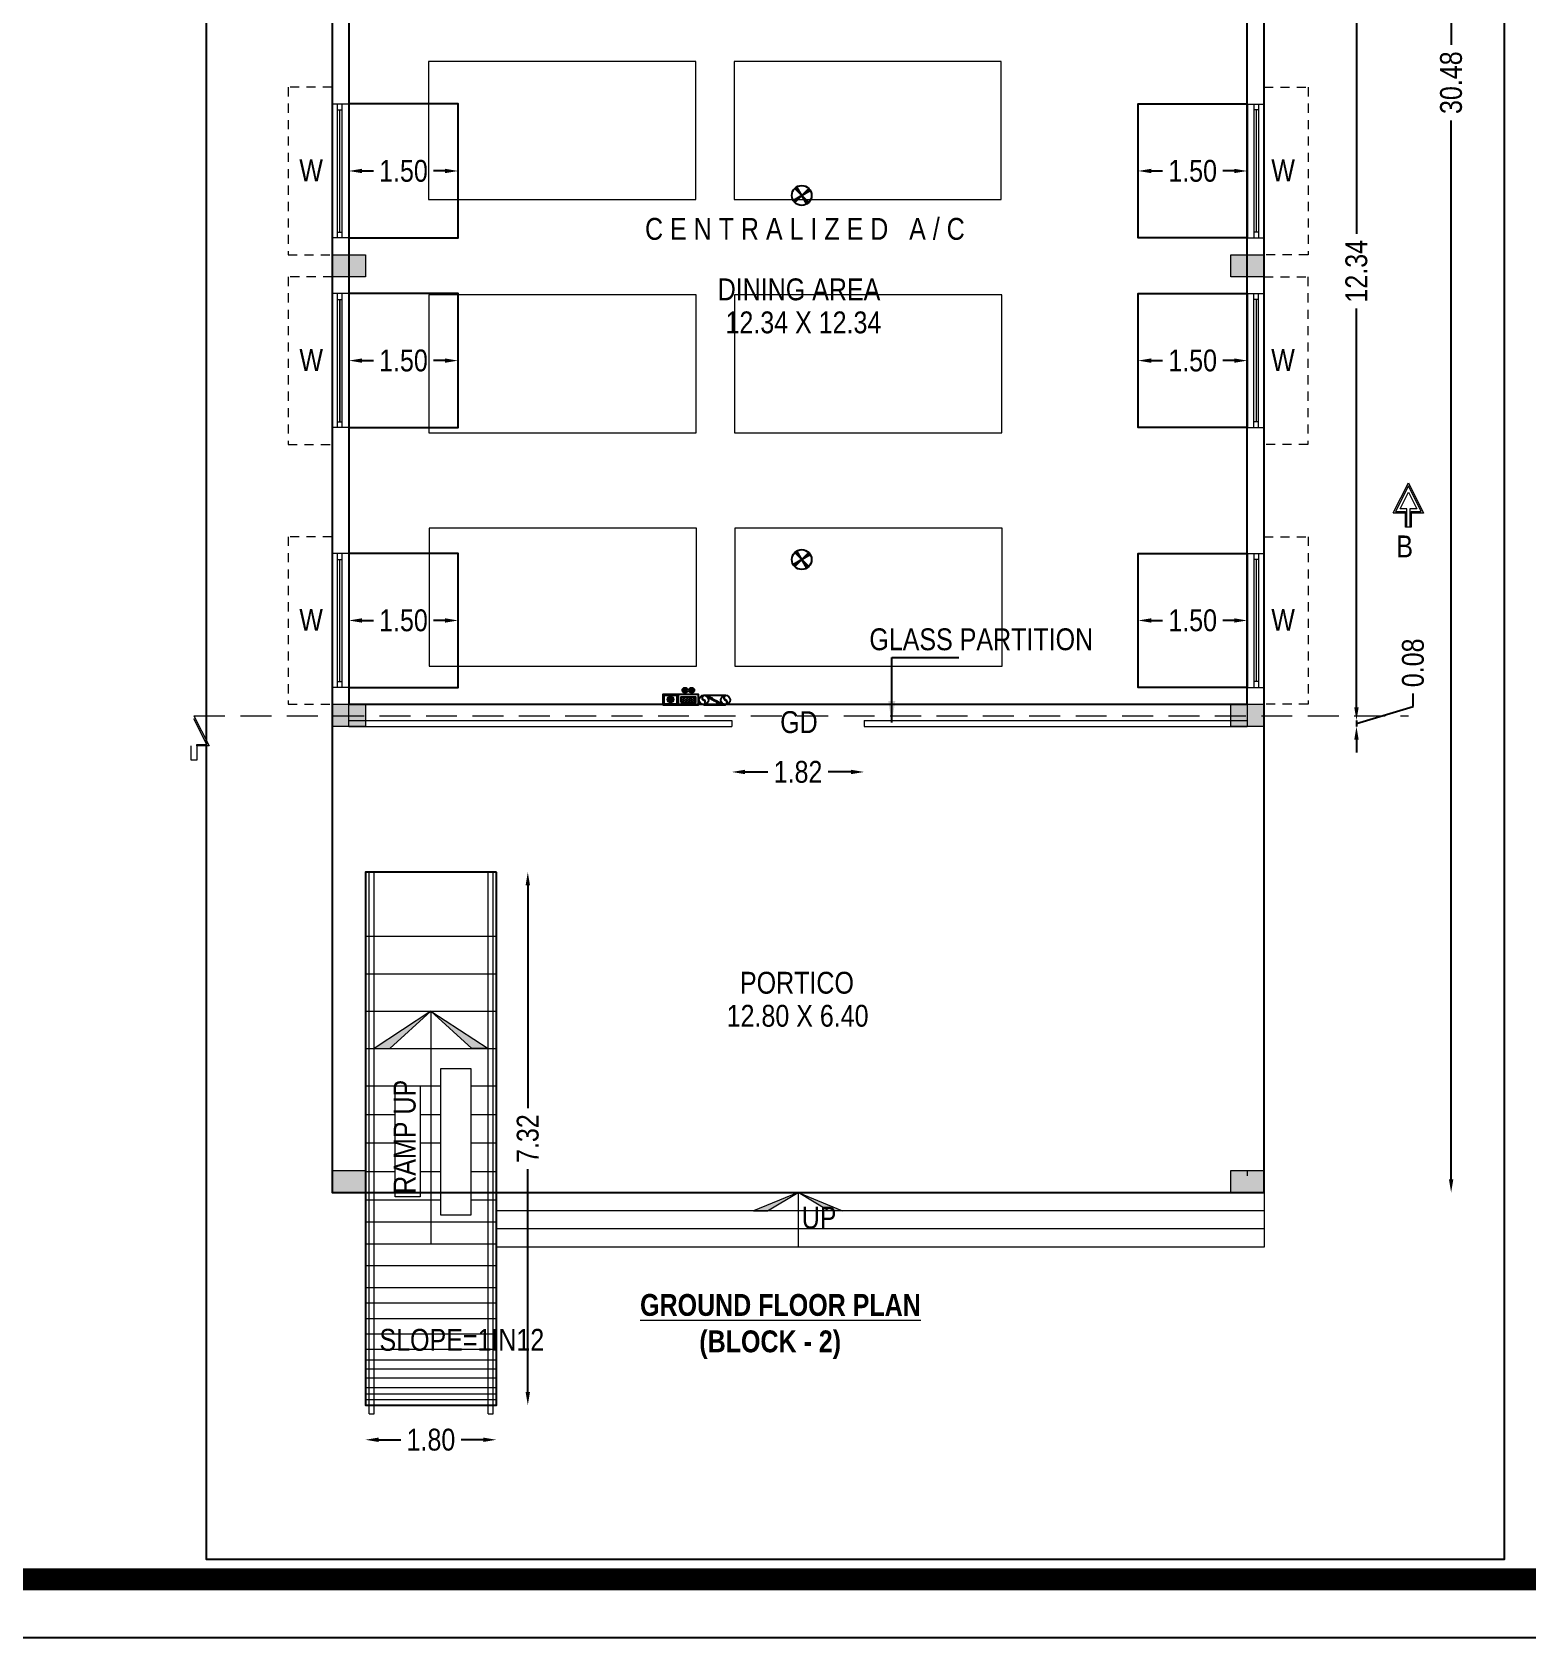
# Model space of a CAD drawing. Header units: metres. Extents: x 3750 to 6203, y 1588 to 3614.
# Drawn here: x 3773.98 to 3794.51, y 1603.83 to 1625.88 of the extents above; entities that cross this region are included whole.
import ezdxf

# ---------------------------------------------------------------- set-up
doc = ezdxf.new("R2010")
doc.units = ezdxf.units.M
doc.linetypes.add('DASHED', pattern=[0.75, 0.5, -0.25])
doc.linetypes.add('HIDDEN2', pattern=[0.1875, 0.125, -0.0625])
for name, color, linetype in [('00', 7, 'Continuous'), ('BLK_2_DA_RAMP_1', 1, 'Continuous'), ('BLK_2_FLR_0_CARPET_AREA', 14, 'Continuous'), ('BLK_2_FLR_0_EXIT_WIDTH_DOOR', 2, 'Continuous'), ('BLK_2_FLR_0_REGULAR_ROOM_1', 2, 'Continuous'), ('BLK_2_FLR_0_ROOF_AREA', 54, 'Continuous'), ('BLK_2_FLR_0_ROOM_1_LIGHT_VENTILATION_1', 2, 'Continuous'), ('SOLAR_PANEL', 3, 'Continuous'), ('VPORTS', 6, 'Continuous')]:
    doc.layers.add(name, color=color, linetype=linetype)
doc.styles.add('Arial-Bold', font='times.ttf')
doc.styles.add('style2', font='swisscb.ttf')
doc.styles.add('style2a', font='swissc.ttf')
doc.dimstyles.get("Standard").update_dxf_attribs({"dimtxt": 0.3, "dimasz": 0.18, "dimexe": 0.18, "dimexo": 0.0625, "dimgap": 0.09, "dimtad": 0, "dimzin": 0, "dimdsep": 46, "dimtxsty": 'style2a', "dimcen": 0.09, "dimse1": 1, "dimse2": 1, "dimadec": 0, "dimazin": 0, "dimtfac": 1, "dimtofl": 0, "dimtmove": 0, "dimatfit": 3, "dimfxl": 0, "dimtolj": 1, "dimtzin": 0, "dimarcsym": 0})
doc.dimstyles.new('STY', dxfattribs={"dimscale": 0.9, "dimtxt": 0.23, "dimasz": 0.18, "dimexe": 0.15, "dimexo": 0.6, "dimgap": 0.1, "dimtad": 1, "dimtih": 1, "dimtoh": 1, "dimzin": 0, "dimdsep": 46, "dimtxsty": 'Arial-Bold', "dimblk": 'CLOSEDBLANK', "dimcen": 0.09375, "dimdle": 0.1, "dimse1": 1, "dimse2": 1, "dimadec": 0, "dimazin": 0, "dimtfac": 1, "dimtmove": 2, "dimatfit": 2, "dimfxl": 0, "dimtolj": 1, "dimtzin": 0, "dimarcsym": 0})

# ---------------------------------------------------------------- blocks, each defined once
blk = doc.blocks.new('*D48')
at = {"color": 0, "lineweight": -2, "ltscale": 10}
for p, q in [((3792.172925271571, 1628.583057922695), (3792.172925271571, 1623.1067569618)), ((3792.172925271571, 1616.603832624282), (3792.172925271571, 1622.080133585177))]:
    blk.add_line(p, q, dxfattribs=at)
at = {"color": 0, "ltscale": 10}
for points in [[(3792.142925271571, 1628.583057922695), (3792.202925271571, 1628.583057922695), (3792.172925271571, 1628.763057922695)], [(3792.142925271571, 1616.603832624282), (3792.202925271571, 1616.603832624282), (3792.172925271571, 1616.423832624282)]]:
    blk.add_solid(points, dxfattribs=at)
at = {"layer": 'Defpoints', "color": 0, "ltscale": 10}
for p in [(3790.445850257827, 1628.763057922695), (3789.739925251217, 1616.423832624282), (3792.172925271571, 1616.423832624282)]:
    blk.add_point(p, dxfattribs=at)
at = {"color": 0, "lineweight": 18, "ltscale": 10, "insert": (3792.172925271571, 1622.593445273487), "char_height": 0.3, "attachment_point": 5, "rotation": 90, "style": 'style2a'}
blk.add_mtext('\\A1;12.34', dxfattribs=at)
blk = doc.blocks.new('*D49')
at = {"color": 0, "lineweight": -2, "ltscale": 10}
for p, q in [((3792.172925271558, 1616.603832624282), (3792.172925271558, 1616.783832624282)), ((3792.949905791039, 1616.616926780126), (3792.949905791039, 1616.796926780126)), ((3792.172925271558, 1616.383832624282), (3792.949905791039, 1616.616926780126)), ((3792.172925271558, 1616.423832624282), (3792.172925271558, 1616.343832624283)), ((3792.172925271558, 1616.163832624283), (3792.172925271558, 1615.983832624283))]:
    blk.add_line(p, q, dxfattribs=at)
at = {"color": 0, "ltscale": 10}
for points in [[(3792.142925271559, 1616.603832624282), (3792.202925271558, 1616.603832624282), (3792.172925271558, 1616.423832624282)], [(3792.142925271559, 1616.163832624283), (3792.202925271558, 1616.163832624283), (3792.172925271558, 1616.343832624283)]]:
    blk.add_solid(points, dxfattribs=at)
at = {"layer": 'Defpoints', "color": 0, "ltscale": 10}
for p in [(3790.354059954444, 1616.423832624282), (3790.354059954444, 1616.343832624283), (3792.172925271558, 1616.343832624283)]:
    blk.add_point(p, dxfattribs=at)
at = {"color": 0, "lineweight": 18, "ltscale": 10, "insert": (3792.949905791039, 1617.216537169735), "char_height": 0.3, "attachment_point": 5, "rotation": 90, "style": 'style2a'}
blk.add_mtext('\\A1;0.08', dxfattribs=at)
blk = doc.blocks.new('*D50')
at = {"color": 0, "lineweight": -2, "ltscale": 10}
for p, q in [((3793.473481551972, 1640.243080782704), (3793.473481551972, 1625.703180172832)), ((3793.473481551972, 1610.123019822702), (3793.473481551972, 1624.662920432573))]:
    blk.add_line(p, q, dxfattribs=at)
at = {"color": 0, "ltscale": 10}
for points in [[(3793.443481551971, 1640.243080782704), (3793.503481551972, 1640.243080782704), (3793.473481551972, 1640.423080782704)], [(3793.443481551971, 1610.123019822702), (3793.503481551972, 1610.123019822702), (3793.473481551972, 1609.943019822702)]]:
    blk.add_solid(points, dxfattribs=at)
at = {"layer": 'Defpoints', "color": 0, "ltscale": 10}
for p in [(3790.903051172229, 1640.423080782704), (3793.473481551972, 1640.423080782704), (3790.903051172229, 1609.943019822702)]:
    blk.add_point(p, dxfattribs=at)
at = {"color": 0, "lineweight": 18, "ltscale": 10, "insert": (3793.473481551972, 1625.183050302701), "char_height": 0.3, "attachment_point": 5, "rotation": 90, "style": 'style2a'}
blk.add_mtext('\\A1;30.48', dxfattribs=at)
blk = doc.blocks.new('_ClosedBlank')
at = {"color": 0, "linetype": 'ByBlock', "lineweight": -2}
for p, q in [((-1, 0.1666666666666666), (0, 0)), ((-1, 0.1666666666666666), (-1, -0.1666666666666666)), ((0, 0), (-1, -0.1666666666666666))]:
    blk.add_line(p, q, dxfattribs=at)
blk = doc.blocks.new('*D54')
at = {"layer": 'BLK_2_DA_RAMP_1', "color": 0, "lineweight": -2, "ltscale": 10}
for p, q in [((3778.738626483396, 1606.548218366674), (3779.044860249629, 1606.548218366674)), ((3780.178626483395, 1606.548218366674), (3779.872392717162, 1606.548218366674))]:
    blk.add_line(p, q, dxfattribs=at)
at = {"layer": 'BLK_2_DA_RAMP_1', "color": 0, "ltscale": 10}
for points in [[(3778.738626483396, 1606.578218366674), (3778.738626483396, 1606.518218366674), (3778.558626483396, 1606.548218366674)], [(3780.178626483395, 1606.578218366674), (3780.178626483395, 1606.518218366674), (3780.358626483395, 1606.548218366674)]]:
    blk.add_solid(points, dxfattribs=at)
at = {"layer": 'Defpoints', "color": 0, "ltscale": 10}
for p in [(3778.558626483396, 1607.023832624286), (3780.358626483395, 1607.023832624289), (3780.358626483395, 1606.548218366674)]:
    blk.add_point(p, dxfattribs=at)
at = {"layer": 'BLK_2_DA_RAMP_1', "color": 0, "lineweight": 18, "ltscale": 10, "insert": (3779.458626483395, 1606.548218366674), "char_height": 0.3, "attachment_point": 5, "style": 'style2a'}
blk.add_mtext('\\A1;1.80', dxfattribs=at)
blk = doc.blocks.new('*D63')
at = {"layer": 'BLK_2_DA_RAMP_1', "color": 0, "lineweight": -2, "ltscale": 10}
for p, q in [((3780.789666653273, 1614.163832624283), (3780.789666653273, 1611.103053403507)), ((3780.789666653273, 1607.203832624289), (3780.789666653273, 1610.264611845066))]:
    blk.add_line(p, q, dxfattribs=at)
at = {"layer": 'BLK_2_DA_RAMP_1', "color": 0, "ltscale": 10}
for points in [[(3780.759666653273, 1614.163832624283), (3780.819666653273, 1614.163832624283), (3780.789666653273, 1614.343832624283)], [(3780.759666653273, 1607.203832624289), (3780.819666653273, 1607.203832624289), (3780.789666653273, 1607.02383262429)]]:
    blk.add_solid(points, dxfattribs=at)
at = {"layer": 'Defpoints', "color": 0, "ltscale": 10}
for p in [(3780.358626483398, 1614.343832624283), (3780.358626483398, 1607.02383262429), (3780.789666653273, 1607.02383262429)]:
    blk.add_point(p, dxfattribs=at)
at = {"layer": 'BLK_2_DA_RAMP_1', "color": 0, "lineweight": 18, "ltscale": 10, "insert": (3780.789666653273, 1610.683832624285), "char_height": 0.3, "attachment_point": 5, "rotation": 90, "style": 'style2a'}
blk.add_mtext('\\A1;7.32', dxfattribs=at)
blk = doc.blocks.new('*D64')
at = {"layer": 'BLK_2_FLR_0_ROOM_1_LIGHT_VENTILATION_1', "color": 0, "lineweight": -2}
for p, q in [((3778.511425568993, 1617.798633233917), (3778.667659335229, 1617.798633233917)), ((3779.651425568995, 1617.798633233917), (3779.49519180276, 1617.798633233917))]:
    blk.add_line(p, q, dxfattribs=at)
at = {"layer": 'BLK_2_FLR_0_ROOM_1_LIGHT_VENTILATION_1', "color": 0}
for points in [[(3778.511425568993, 1617.828633233917), (3778.511425568993, 1617.768633233917), (3778.331425568995, 1617.798633233917)], [(3779.651425568995, 1617.828633233917), (3779.651425568995, 1617.768633233917), (3779.831425568995, 1617.798633233917)]]:
    blk.add_solid(points, dxfattribs=at)
at = {"layer": 'Defpoints', "color": 0}
for p in [(3778.331425568995, 1617.798633233917), (3779.831425568995, 1617.798633233917), (3779.831425568995, 1617.798633233917)]:
    blk.add_point(p, dxfattribs=at)
at = {"layer": 'BLK_2_FLR_0_ROOM_1_LIGHT_VENTILATION_1', "color": 0, "insert": (3779.081425568995, 1617.798633233917), "char_height": 0.3, "attachment_point": 5, "style": 'style2a'}
blk.add_mtext('\\A1;1.50', dxfattribs=at)
blk = doc.blocks.new('*D65')
at = {"layer": 'BLK_2_FLR_0_ROOM_1_LIGHT_VENTILATION_1', "color": 0, "lineweight": -2}
for p, q in [((3778.511425568993, 1621.366842530298), (3778.667659335229, 1621.366842530298)), ((3779.651425568995, 1621.366842530298), (3779.49519180276, 1621.366842530298))]:
    blk.add_line(p, q, dxfattribs=at)
at = {"layer": 'BLK_2_FLR_0_ROOM_1_LIGHT_VENTILATION_1', "color": 0}
for points in [[(3778.511425568993, 1621.396842530298), (3778.511425568993, 1621.336842530298), (3778.331425568995, 1621.366842530298)], [(3779.651425568995, 1621.396842530298), (3779.651425568995, 1621.336842530298), (3779.831425568995, 1621.366842530298)]]:
    blk.add_solid(points, dxfattribs=at)
at = {"layer": 'Defpoints', "color": 0}
for p in [(3778.331425568995, 1621.366842530298), (3779.831425568995, 1621.366842530298), (3779.831425568995, 1621.366842530298)]:
    blk.add_point(p, dxfattribs=at)
at = {"layer": 'BLK_2_FLR_0_ROOM_1_LIGHT_VENTILATION_1', "color": 0, "insert": (3779.081425568995, 1621.366842530298), "char_height": 0.3, "attachment_point": 5, "style": 'style2a'}
blk.add_mtext('\\A1;1.50', dxfattribs=at)
blk = doc.blocks.new('*D66')
at = {"layer": 'BLK_2_FLR_0_ROOM_1_LIGHT_VENTILATION_1', "color": 0, "lineweight": -2}
for p, q in [((3778.511425568993, 1623.970845578318), (3778.667659335229, 1623.970845578318)), ((3779.651425568995, 1623.970845578318), (3779.49519180276, 1623.970845578318))]:
    blk.add_line(p, q, dxfattribs=at)
at = {"layer": 'BLK_2_FLR_0_ROOM_1_LIGHT_VENTILATION_1', "color": 0}
for points in [[(3778.511425568993, 1624.000845578318), (3778.511425568993, 1623.940845578318), (3778.331425568995, 1623.970845578318)], [(3779.651425568995, 1624.000845578318), (3779.651425568995, 1623.940845578318), (3779.831425568995, 1623.970845578318)]]:
    blk.add_solid(points, dxfattribs=at)
at = {"layer": 'Defpoints', "color": 0}
for p in [(3778.331425568995, 1623.970845578318), (3779.831425568995, 1623.970845578318), (3779.831425568995, 1623.970845578318)]:
    blk.add_point(p, dxfattribs=at)
at = {"layer": 'BLK_2_FLR_0_ROOM_1_LIGHT_VENTILATION_1', "color": 0, "insert": (3779.081425568995, 1623.970845578318), "char_height": 0.3, "attachment_point": 5, "style": 'style2a'}
blk.add_mtext('\\A1;1.50', dxfattribs=at)
blk = doc.blocks.new('*D71')
at = {"layer": 'BLK_2_FLR_0_ROOM_1_LIGHT_VENTILATION_1', "color": 0, "lineweight": -2}
for p, q in [((3789.353051172227, 1617.798633233917), (3789.509284938462, 1617.798633233917)), ((3790.493051172228, 1617.798633233917), (3790.336817405994, 1617.798633233917))]:
    blk.add_line(p, q, dxfattribs=at)
at = {"layer": 'BLK_2_FLR_0_ROOM_1_LIGHT_VENTILATION_1', "color": 0}
for points in [[(3789.353051172227, 1617.828633233917), (3789.353051172227, 1617.768633233917), (3789.173051172228, 1617.798633233917)], [(3790.493051172228, 1617.828633233917), (3790.493051172228, 1617.768633233917), (3790.673051172228, 1617.798633233917)]]:
    blk.add_solid(points, dxfattribs=at)
at = {"layer": 'Defpoints', "color": 0}
for p in [(3789.173051172228, 1617.798633233917), (3789.173051172228, 1617.798633233917), (3790.673051172228, 1617.798633233917)]:
    blk.add_point(p, dxfattribs=at)
at = {"layer": 'BLK_2_FLR_0_ROOM_1_LIGHT_VENTILATION_1', "color": 0, "insert": (3789.923051172228, 1617.798633233917), "char_height": 0.3, "attachment_point": 5, "style": 'style2a'}
blk.add_mtext('\\A1;1.50', dxfattribs=at)
blk = doc.blocks.new('*D72')
at = {"layer": 'BLK_2_FLR_0_ROOM_1_LIGHT_VENTILATION_1', "color": 0, "lineweight": -2}
for p, q in [((3789.353051172227, 1621.366842530298), (3789.509284938462, 1621.366842530298)), ((3790.493051172228, 1621.366842530298), (3790.336817405994, 1621.366842530298))]:
    blk.add_line(p, q, dxfattribs=at)
at = {"layer": 'BLK_2_FLR_0_ROOM_1_LIGHT_VENTILATION_1', "color": 0}
for points in [[(3789.353051172227, 1621.396842530298), (3789.353051172227, 1621.336842530298), (3789.173051172228, 1621.366842530298)], [(3790.493051172228, 1621.396842530298), (3790.493051172228, 1621.336842530298), (3790.673051172228, 1621.366842530298)]]:
    blk.add_solid(points, dxfattribs=at)
at = {"layer": 'Defpoints', "color": 0}
for p in [(3789.173051172228, 1621.366842530298), (3789.173051172228, 1621.366842530298), (3790.673051172228, 1621.366842530298)]:
    blk.add_point(p, dxfattribs=at)
at = {"layer": 'BLK_2_FLR_0_ROOM_1_LIGHT_VENTILATION_1', "color": 0, "insert": (3789.923051172228, 1621.366842530298), "char_height": 0.3, "attachment_point": 5, "style": 'style2a'}
blk.add_mtext('\\A1;1.50', dxfattribs=at)
blk = doc.blocks.new('*D73')
at = {"layer": 'BLK_2_FLR_0_ROOM_1_LIGHT_VENTILATION_1', "color": 0, "lineweight": -2}
for p, q in [((3789.353051172227, 1623.970845578318), (3789.509284938462, 1623.970845578318)), ((3790.493051172228, 1623.970845578318), (3790.336817405994, 1623.970845578318))]:
    blk.add_line(p, q, dxfattribs=at)
at = {"layer": 'BLK_2_FLR_0_ROOM_1_LIGHT_VENTILATION_1', "color": 0}
for points in [[(3789.353051172227, 1624.000845578318), (3789.353051172227, 1623.940845578318), (3789.173051172228, 1623.970845578318)], [(3790.493051172228, 1624.000845578318), (3790.493051172228, 1623.940845578318), (3790.673051172228, 1623.970845578318)]]:
    blk.add_solid(points, dxfattribs=at)
at = {"layer": 'Defpoints', "color": 0}
for p in [(3789.173051172228, 1623.970845578318), (3789.173051172228, 1623.970845578318), (3790.673051172228, 1623.970845578318)]:
    blk.add_point(p, dxfattribs=at)
at = {"layer": 'BLK_2_FLR_0_ROOM_1_LIGHT_VENTILATION_1', "color": 0, "insert": (3789.923051172228, 1623.970845578318), "char_height": 0.3, "attachment_point": 5, "style": 'style2a'}
blk.add_mtext('\\A1;1.50', dxfattribs=at)
blk = doc.blocks.new('*D302')
at = {"layer": 'BLK_2_FLR_0_EXIT_WIDTH_DOOR', "color": 0, "lineweight": -2}
for p, q in [((3783.771538599213, 1615.718360604181), (3784.088356781031, 1615.718360604181)), ((3785.231538599214, 1615.718360604181), (3784.914720417397, 1615.718360604181))]:
    blk.add_line(p, q, dxfattribs=at)
at = {"layer": 'BLK_2_FLR_0_EXIT_WIDTH_DOOR', "color": 0}
for points in [[(3783.771538599213, 1615.748360604181), (3783.771538599213, 1615.688360604181), (3783.591538599214, 1615.718360604181)], [(3785.231538599214, 1615.748360604181), (3785.231538599214, 1615.688360604181), (3785.411538599213, 1615.718360604181)]]:
    blk.add_solid(points, dxfattribs=at)
at = {"layer": 'Defpoints', "color": 0}
for p in [(3783.591538599214, 1616.343832624282), (3785.411538599213, 1616.343832624282), (3785.411538599213, 1615.718360604181)]:
    blk.add_point(p, dxfattribs=at)
at = {"layer": 'BLK_2_FLR_0_EXIT_WIDTH_DOOR', "color": 0, "insert": (3784.501538599214, 1615.718360604181), "char_height": 0.3, "attachment_point": 5, "style": 'style2a'}
blk.add_mtext('\\A1;1.82', dxfattribs=at)
blk = doc.blocks.new('siern')
blk.add_hatch(color=5).paths.add_polyline_path([(-0.1593222198534196, 4.061119889346909, -0.050918795279975), (-2.084215844903134, 0.0151086477926867, 0.0925672966546958), (-4.033540109677136, -4.074294274310353, -0.0032073073232835), (-4.026732467605971, -4.061119889249931, -0.0483688946395163), (-3.836825126619751, -3.704532133112332, -0.0178884246563004), (-1.736111600250296, -0.1050856800138717, 0.1175623139878069)])
at = {"layer": 'VPORTS', "lineweight": 18}
h = blk.add_hatch(color=20, dxfattribs=at)
edge = h.paths.add_edge_path()
edge.add_arc((-3.003242993894826, 5.125836620620271), 1.15591213153334, 152.305571092109, 342.6944289075761)
edge.add_arc((-1.069537870018141, 4.324869732675344), 0.947658435111645, -16.15980825423901, 151.159808253957, ccw=False)
edge.add_arc((-1.182811693612317, 4.598336933856721), 1.155912131525198, 332.3055710921348, 522.6944289076076)
edge.add_arc((-3.116516817488141, 5.399303821803434), 0.9476584351198534, 163.8401917457499, 331.159808253898, ccw=False)
h = blk.add_hatch(color=20, dxfattribs=at)
edge = h.paths.add_edge_path()
edge.add_arc((-3.003242993894497, -4.598336933864606), 1.155912131531942, 152.3055710922763, 342.6944289077433)
edge.add_arc((-1.069537870018141, -5.399303821805893), 0.947658435111645, -16.15980825423901, 151.159808253957, ccw=False)
edge.add_arc((-1.182811693611987, -5.125836620620876), 1.155912131526594, 332.3055710919675, 522.6944289074403)
edge.add_arc((-3.116516817488947, -4.324869732677806), 0.9476584351170516, 163.8401917461589, 331.1598082543069, ccw=False)
at = {"color": 1}
for points in [[(-4.186054687499563, -4.862086777240619), (-4.186054687499563, 4.862086777240619)], [(0, -4.862086777240619), (0, 4.862086777240619)]]:
    blk.add_lwpolyline(points, dxfattribs=at)
at = {"color": 5}
blk.add_lwpolyline([(-0.1593222198534196, 4.061119889346909, -0.050918795279975), (-2.084215844903134, 0.0151086477926867, 0.0925672966540532), (-4.033540109669047, -4.074294274279964, -0.0196862209365316), (-1.736111600250296, -0.1050856800138717, 0.1175623139878069)], format="xyb", close=True, dxfattribs=at)
at = {"layer": 'VPORTS', "color": 251, "lineweight": 18}
for points in [[(-4.026732467633336, 5.663053665186451, 1.095032819744272), (-1.899656831361426, 4.781990088442399, -0.8950427931265029), (-0.159322219880778, 4.061119889294785, 1.095032819744327), (-2.286397856138135, 4.942183466031565, -0.8950427931261273)], [(-4.026732467633336, -4.061119889302061, 1.095032819744272), (-1.899656831361426, -4.942183466038841, -0.8950427931265029), (-0.159322219880778, -5.663053665186451, 1.095032819744327), (-2.286397856138135, -4.781990088442399, -0.8950427931261273)]]:
    blk.add_lwpolyline(points, format="xyb", close=True, dxfattribs=at)
at = {"layer": 'VPORTS'}
for centre in [(-2.093027343749779, 4.862086777240619), (-2.093027343749779, -4.862086777240619)]:
    blk.add_circle(centre, 2.09302734375, dxfattribs=at)
at = {"layer": 'VPORTS', "lineweight": 18}
blk.add_circle((-2.093027343749779, -4.862086777240619), 2.09302734375, dxfattribs=at)
blk = doc.blocks.new('EmerLight')
h = blk.add_hatch(color=1)
edge = h.paths.add_edge_path()
edge.add_arc((0, 12.75), 2.25, 0, 360)
h = blk.add_hatch(color=1)
edge = h.paths.add_edge_path()
edge.add_arc((6, 12.75), 2.25, 0, 360)
at = {"lineweight": 18}
h = blk.add_hatch(dxfattribs=at)
h.set_pattern_fill('HONEY', color=145, scale=7.5, style=0)
h.set_pattern_definition([(0, (-23575.41711731013, -1310.215376773727), (1.40625, 0.8118988124999997), [0.9375, -1.875]), (120, (-23575.41711731013, -1310.215376773727), (-1.406249996927416, 0.8118988178218671), [0.9374999999999996, -1.874999999999999]), (59.99999999999999, (-23575.41711731013, -1310.215376773727), (3.0725816e-09, 1.623797630321865), [-1.875, 0.9375])])
h.paths.add_polyline_path([(-3.75, 2.25), (9.75, 2.25), (9.75, 6.75), (-3.75, 6.75)])
for points in [[(-0.375, 9), (0.375, 9), (0.375, 10.53147008133764, -0.083920216900384), (-0.375, 10.53147008133764)], [(6.375, 10.53147008133764, -0.083920216900384), (5.625, 10.53147008133764), (5.625, 9), (6.375, 9)]]:
    blk.add_hatch(color=171).paths.add_polyline_path(points)
at = {"color": 5}
for points in [[(-6, 0), (12, 0), (12, 9), (-6, 9)], [(-3.75, 2.25), (9.75, 2.25), (9.75, 6.75), (-3.75, 6.75)]]:
    blk.add_lwpolyline(points, close=True, dxfattribs=at)
at = {"color": 171}
for points in [[(-0.375, 10.53147008133766), (-0.375, 9)], [(0.375, 10.53147008133766), (0.375, 9)], [(5.625, 10.53147008133766), (5.625, 9)], [(6.375, 10.53147008133766), (6.375, 9)]]:
    blk.add_lwpolyline(points, dxfattribs=at)
at = {"color": 1}
for centre in [(0, 12.75), (6, 12.75)]:
    blk.add_circle(centre, 2.25, dxfattribs=at)
blk = doc.blocks.new('switch1')
for points in [[(-7.875, 10.34466991411068), (-7.5, 9.96966991411068), (-7.5, 2.030330085889318), (-7.875, 1.655330085889318)], [(7.344669914111362, 10.87500000000051), (6.969669914111362, 10.5), (-6.969669914111362, 10.50000000000051), (-7.344669914111362, 10.875)], [(-7.344669914111362, 1.124999999999487), (-6.969669914111362, 1.5), (6.969669914111362, 1.499999999999485), (7.344669914111362, 1.125)], [(7.875, 1.655330085889318), (7.5, 2.030330085889318), (7.5, 9.96966991411068), (7.875, 10.34466991411068)]]:
    blk.add_hatch(color=254).paths.add_polyline_path(points)
h = blk.add_hatch(color=20)
edge = h.paths.add_edge_path()
edge.add_arc((0, 6), 3.75, 0, 360)
edge = h.paths.add_edge_path(flags=17)
edge.add_arc((0, 6), 2.25, 0, 360)
h = blk.add_hatch()
h.set_pattern_fill('ANSI31', color=1, scale=0.3, style=0)
h.set_pattern_definition([(45, (0, 0), (-0.6735192090801866, 0.6735192090801866), [])])
edge = h.paths.add_edge_path()
edge.add_arc((0, 6), 2.25, 0, 360)
at = {"color": 7, "lineweight": 25}
blk.add_lwpolyline([(-9, 0), (9, 0), (9, 12), (-9, 12)], close=True, dxfattribs=at)
at = {"color": 7, "lineweight": 20}
for points in [[(-7.875, 10.34466991411068), (-7.5, 9.96966991411068), (-7.5, 2.030330085889318), (-7.875, 1.655330085889318)], [(7.344669914111362, 10.87500000000051), (6.969669914111362, 10.5), (-6.969669914111362, 10.50000000000051), (-7.344669914111362, 10.875)], [(-7.344669914111362, 1.124999999999487), (-6.969669914111362, 1.5), (6.969669914111362, 1.499999999999485), (7.344669914111362, 1.125)], [(7.875, 1.655330085889318), (7.5, 2.030330085889318), (7.5, 9.96966991411068), (7.875, 10.34466991411068)]]:
    blk.add_lwpolyline(points, close=True, dxfattribs=at)
at = {"color": 20, "lineweight": 5}
for radius in [3.75, 2.25]:
    blk.add_circle((0, 6), radius, dxfattribs=at)
blk = doc.blocks.new('auto-sprinkler')
at = {"layer": '00'}
h = blk.add_hatch(color=161, dxfattribs=at)
h.dxf.hatch_style = 1
h.paths.add_polyline_path([(5.82e-14, -1.293e-13), (-0.0750000000000014, 0.1299038105677039, 0.0655434628151658), (-0.106066017177958, 0.1060660171780574)])
h.paths.add_polyline_path([(-1.805e-13, -6.54e-14), (0.1299038105676527, 0.0749999999999943, 0.0655434628153172), (0.1060660171779424, 0.1060660171780148)])
h.paths.add_polyline_path([(0.0749999999999432, -0.1299038105676598, 0.0655434628150144), (0.1060660171778358, -0.1060660171780774), (5.83e-14, -1.293e-13)])
h.paths.add_polyline_path([(-0.129903810567711, -0.0749999999999502, 0.0655434628151658), (-0.1060660171780645, -0.1060660171779068), (-1.804e-13, -6.53e-14)])
at = {"layer": '00', "color": 170}
for points in [[(-0.1299038105676409, -0.0749999999999098), (0.1299038105675827, 0.0749999999999538)], [(-0.1060660171781656, -0.1060660171780079), (0.1060660171777663, 0.1060660171778387)], [(0.1060660171777663, -0.1060660171780079), (-0.1060660171778245, 0.106066017177924)], [(0.0749999999999027, -0.1299038105675898), (-0.0749999999999609, 0.1299038105676338)]]:
    blk.add_lwpolyline(points, dxfattribs=at)
blk.add_circle((-2.91e-14, 2.2e-14), 0.15, dxfattribs=at)

msp = doc.modelspace()

# ---------------------------------------------------------------- hatches: boundary and pattern name
at = {"lineweight": 18, "ltscale": 10}
h = msp.add_hatch(color=256, dxfattribs=at)
h.dxf.hatch_style = 1
h.paths.add_polyline_path([(3778.101425568992, 1622.820845578319), (3778.101425568992, 1622.516044968699), (3778.558626483396, 1622.516044968699), (3778.558626483396, 1622.820845578319)])
h = msp.add_hatch(color=256, dxfattribs=at)
h.dxf.hatch_style = 1
h.paths.add_polyline_path([(3790.445850257825, 1622.820845578319), (3790.445850257825, 1622.516044968699), (3790.903051172228, 1622.516044968699), (3790.903051172228, 1622.820845578319)])
h = msp.add_hatch(color=256, dxfattribs=at)
h.dxf.hatch_style = 1
h.paths.add_polyline_path([(3778.101425568992, 1616.648633233901), (3778.101425568992, 1616.343832624282), (3778.558626483396, 1616.343832624282), (3778.558626483396, 1616.648633233901)])
h = msp.add_hatch(color=256, dxfattribs=at)
h.dxf.hatch_style = 1
h.paths.add_polyline_path([(3790.445850257825, 1616.648633233901), (3790.445850257825, 1616.343832624282), (3790.903051172228, 1616.343832624282), (3790.903051172228, 1616.648633233901)])
at = {"linetype": 'Continuous', "lineweight": 18}
h = msp.add_hatch(color=256, dxfattribs=at)
h.dxf.hatch_style = 1
h.paths.add_polyline_path([(3779.458626483393, 1612.434380920319), (3778.677007516396, 1611.92039998483), (3778.895144598401, 1611.920399984835)])
h.paths.add_polyline_path([(3779.458626483393, 1612.434380920319), (3780.022108368393, 1611.92039998483), (3780.246627387541, 1611.92039998483)])
at = {"lineweight": 18, "ltscale": 10}
h = msp.add_hatch(color=256, dxfattribs=at)
h.dxf.hatch_style = 1
h.paths.add_polyline_path([(3778.101425568992, 1610.247820432321), (3778.101425568992, 1609.943019822702), (3778.558626483396, 1609.943019822702), (3778.558626483396, 1610.247820432321)])
h = msp.add_hatch(color=256, dxfattribs=at)
h.dxf.hatch_style = 1
h.paths.add_polyline_path([(3790.445850257825, 1610.247820432321), (3790.445850257825, 1609.943019822702), (3790.903051172228, 1609.943019822702), (3790.903051172228, 1610.247820432321)])
at = {"linetype": 'Continuous', "lineweight": 18}
h = msp.add_hatch(color=256, dxfattribs=at)
h.dxf.hatch_style = 1
h.paths.add_polyline_path([(3784.502238370611, 1609.943019822702), (3783.889868608247, 1609.693019822701), (3784.084177548105, 1609.693019822701)])
h = msp.add_hatch(color=256, dxfattribs=at)
h.dxf.hatch_style = 1
h.paths.add_polyline_path([(3784.502238370611, 1609.943019822702), (3784.920299193117, 1609.693019822701), (3785.114608132972, 1609.693019822701)])

# ---------------------------------------------------------------- linework, layer by layer
for p, q in [((3778.101425568992, 1616.343832624282), (3778.101425568992, 1640.423080782703)), ((3790.903051172228, 1640.423080782703), (3790.903051172228, 1609.943019822702)), ((3778.331425568995, 1616.343832624282), (3778.331425568995, 1640.193080782703)), ((3790.673051172228, 1640.193080782703), (3790.673051172228, 1616.343832624282)), ((3778.101425568996, 1609.943019822702), (3778.101425568992, 1616.343832624282)), ((3778.330026026194, 1616.423832624281), (3783.591538599206, 1616.423832624281)), ((3778.330026026194, 1616.343832624282), (3783.591538599206, 1616.343832624282)), ((3783.591538599214, 1616.423832624281), (3783.591538599214, 1616.343832624282)), ((3785.411538599213, 1616.423832624281), (3790.673051172228, 1616.423832624281)), ((3785.411538599213, 1616.423832624281), (3785.411538599213, 1616.343832624282)), ((3785.411538599213, 1616.343832624282), (3790.673051172228, 1616.343832624282)), ((3778.558626483396, 1607.023832624289), (3778.558626483396, 1614.343832624282)), ((3778.558626483396, 1614.343832624282), (3780.358626483395, 1614.343832624282)), ((3778.611896177618, 1606.904088506219), (3778.611896177621, 1614.343832624282)), ((3778.677007516396, 1606.904088506219), (3778.677007516396, 1614.343832624282)), ((3780.246627387541, 1606.904088506219), (3780.246627387541, 1614.343832624282)), ((3780.31173872632, 1606.904088506219), (3780.31173872632, 1614.343832624282)), ((3780.358626483395, 1607.023832624289), (3780.358626483395, 1614.343832624282)), ((3778.558626483396, 1613.462342791294), (3780.358626483395, 1613.462342791294)), ((3778.558626483396, 1612.948361855806), (3780.358626483395, 1612.948361855806)), ((3778.558626483396, 1612.434380920319), (3780.358626483395, 1612.434380920319)), ((3779.458626483393, 1612.434380920319), (3778.677007516396, 1611.92039998483)), ((3778.895144598401, 1611.920399984835), (3779.458626483393, 1612.434380920319)), ((3779.458626483393, 1612.434380920319), (3779.458626483393, 1609.240850090841)), ((3779.458626483393, 1612.434380920319), (3780.246627387541, 1611.92039998483)), ((3780.022108368391, 1611.920399984835), (3779.458626483393, 1612.434380920319)), ((3778.558626483396, 1611.92039998483), (3780.358626483395, 1611.92039998483)), ((3780.246627387541, 1611.92039998483), (3780.022108368391, 1611.920399984835)), ((3778.558626483396, 1611.406419049343), (3779.596549769941, 1611.406419049343)), ((3780.005593247476, 1611.406419049343), (3780.358626483395, 1611.406419049343)), ((3778.558626483396, 1611.01521949555), (3778.969165004183, 1611.01521949555)), ((3779.311578511136, 1611.01521949555), (3779.596549769941, 1611.01521949555)), ((3780.005593247476, 1611.01521949555), (3780.358626483395, 1611.01521949555)), ((3778.558626483396, 1610.624019941757), (3778.969165004183, 1610.624019941757)), ((3779.311578511136, 1610.624019941757), (3779.596549769941, 1610.624019941757)), ((3780.005593247476, 1610.624019941757), (3780.358626483395, 1610.624019941757)), ((3778.558626483396, 1610.232820387963), (3778.969165004183, 1610.232820387963)), ((3779.311578511136, 1610.232820387963), (3779.596549769941, 1610.232820387963)), ((3780.005593247476, 1610.232820387963), (3780.358626483395, 1610.232820387963)), ((3790.673051172228, 1610.247820432321), (3790.673051172228, 1610.173019822702)), ((3778.558626483396, 1609.841620834172), (3779.596549769941, 1609.841620834172)), ((3780.005593247476, 1609.841620834172), (3780.358626483395, 1609.841620834172)), ((3790.903051172228, 1609.943019822702), (3780.358626483395, 1609.943019822702)), ((3784.502238370611, 1609.943019822702), (3783.889868608247, 1609.693019822701)), ((3784.084177548105, 1609.693019822701), (3784.502238370611, 1609.943019822702)), ((3784.502238370611, 1609.943019822702), (3784.502238370611, 1609.193019822702)), ((3784.502238370611, 1609.943019822702), (3785.114608132972, 1609.693019822701)), ((3784.920299193117, 1609.693019822701), (3784.502238370611, 1609.943019822702)), ((3790.903051172228, 1609.943019822702), (3790.903051172228, 1609.193019822702)), ((3783.889868608247, 1609.693019822701), (3784.084177548105, 1609.693019822701)), ((3785.114608132972, 1609.693019822701), (3784.920299193117, 1609.693019822701)), ((3778.558626483396, 1609.541235462506), (3780.358626483395, 1609.541235462506)), ((3778.558626483396, 1609.240850090841), (3780.358626483395, 1609.240850090841)), ((3778.558626483396, 1608.940464719175), (3780.358626483395, 1608.940464719175)), ((3778.558626483396, 1608.64007934751), (3780.358626483395, 1608.64007934751)), ((3778.558626483396, 1608.428002415493), (3780.358626483395, 1608.428002415493)), ((3778.558626483396, 1608.215925483474), (3780.358626483395, 1608.215925483474)), ((3778.558626483396, 1608.003848551458), (3780.358626483395, 1608.003848551458)), ((3778.558626483396, 1607.791771619441), (3780.358626483395, 1607.791771619441)), ((3778.558626483396, 1607.646666350168), (3780.358626483395, 1607.646666350168)), ((3778.558626483396, 1607.523884968474), (3780.358626483395, 1607.523884968474)), ((3778.558626483396, 1607.401103586794), (3780.358626483395, 1607.401103586794)), ((3778.558626483396, 1607.267160261303), (3780.358626483395, 1607.267160261303)), ((3778.558626483396, 1607.177864710981), (3780.358626483395, 1607.177864710981)), ((3778.558626483396, 1607.099731104453), (3780.358626483395, 1607.099731104453)), ((3778.558626483396, 1607.023832624286), (3780.358626483395, 1607.023832624289)), ((3778.611896177618, 1606.904088506219), (3778.677007516396, 1606.904088506219)), ((3780.246627387541, 1606.904088506219), (3780.31173872632, 1606.904088506219))]:
    msp.add_line(p, q, dxfattribs=at)
at = {"lineweight": 18}
for p, q in [((3778.330026026189, 1624.890048016719), (3778.101425568992, 1624.890048016719)), ((3778.173991199606, 1623.050845578318), (3778.173991199606, 1624.890048016719)), ((3778.237989289967, 1623.050845578318), (3778.237989289967, 1624.890048016719)), ((3790.67445071503, 1624.890048016719), (3790.903051172228, 1624.890048016719)), ((3790.766487451254, 1623.050845578318), (3790.766487451254, 1624.890048016719)), ((3790.830485541615, 1623.050845578318), (3790.830485541615, 1624.890048016719)), ((3778.173991199606, 1624.808837865535), (3778.237989289967, 1624.808837865535)), ((3790.830485541615, 1624.808837865535), (3790.766487451254, 1624.808837865535)), ((3778.173991199606, 1623.132055729502), (3778.237989289967, 1623.132055729502)), ((3790.830485541615, 1623.132055729502), (3790.766487451254, 1623.132055729502)), ((3778.330026026189, 1623.050845578318), (3778.101425568992, 1623.050845578318)), ((3790.67445071503, 1623.050845578318), (3790.903051172228, 1623.050845578318)), ((3778.331425568995, 1622.286044968699), (3778.102825111794, 1622.286044968699)), ((3778.175390742408, 1620.446842530299), (3778.175390742408, 1622.286044968699)), ((3778.175390742408, 1622.204834817515), (3778.239388832768, 1622.204834817515)), ((3778.239388832768, 1620.446842530299), (3778.239388832768, 1622.286044968699)), ((3790.673051172228, 1622.286044968699), (3790.901651629428, 1622.286044968699)), ((3790.765087908451, 1620.446842530299), (3790.765087908451, 1622.286044968699)), ((3790.829085998813, 1622.204834817515), (3790.765087908451, 1622.204834817515)), ((3790.829085998813, 1620.446842530299), (3790.829085998813, 1622.286044968699)), ((3778.331425568995, 1620.446842530299), (3778.102825111794, 1620.446842530299)), ((3778.175390742408, 1620.528052681482), (3778.239388832768, 1620.528052681482)), ((3790.673051172228, 1620.446842530299), (3790.901651629428, 1620.446842530299)), ((3790.829085998813, 1620.528052681482), (3790.765087908451, 1620.528052681482)), ((3778.330026026189, 1618.717835672318), (3778.101425568992, 1618.717835672318)), ((3778.173991199606, 1616.878633233917), (3778.173991199606, 1618.717835672318)), ((3778.237989289967, 1616.878633233917), (3778.237989289967, 1618.717835672318)), ((3790.67445071503, 1618.717835672318), (3790.903051172228, 1618.717835672318)), ((3790.766487451254, 1616.878633233917), (3790.766487451254, 1618.717835672318)), ((3790.830485541615, 1616.878633233917), (3790.830485541615, 1618.717835672318)), ((3778.173991199606, 1618.636625521133), (3778.237989289967, 1618.636625521133)), ((3790.830485541615, 1618.636625521133), (3790.766487451254, 1618.636625521133)), ((3778.173991199606, 1616.9598433851), (3778.237989289967, 1616.9598433851)), ((3790.830485541615, 1616.9598433851), (3790.766487451254, 1616.9598433851)), ((3778.330026026189, 1616.878633233917), (3778.101425568992, 1616.878633233917)), ((3790.67445071503, 1616.878633233917), (3790.903051172228, 1616.878633233917))]:
    msp.add_line(p, q, dxfattribs=at)
at = {"lineweight": 18, "ltscale": 10}
for p, q in [((3792.679209057861, 1619.274897709336), (3792.886212315986, 1619.688904225588)), ((3792.886212315986, 1619.688904225588), (3793.094457307331, 1619.274130276002)), ((3792.847840649312, 1619.274130276002), (3792.677967324645, 1619.274130276002)), ((3792.847840649312, 1619.080609951671), (3792.847840649312, 1619.274130276002)), ((3793.094457307331, 1619.274130276002), (3792.924583982657, 1619.274130276002)), ((3792.924583982657, 1619.274130276002), (3792.924583982657, 1619.080609951671)), ((3792.924583982657, 1619.080609951671), (3792.847840649312, 1619.080609951671))]:
    msp.add_line(p, q, dxfattribs=at)
at = {"linetype": 'ByBlock', "lineweight": 18}
for p, q in [((3776.203889349864, 1616.49015183139), (3776.412134341209, 1616.075377881805)), ((3776.165517683189, 1615.881857557475), (3776.165517683189, 1616.075377881805)), ((3776.412134341209, 1616.075377881805), (3776.242261016535, 1616.075377881805)), ((3776.242261016535, 1616.075377881805), (3776.242261016535, 1615.881857557475)), ((3776.242261016535, 1615.881857557475), (3776.165517683189, 1615.881857557475))]:
    msp.add_line(p, q, dxfattribs=at)
at = {"linetype": 'DASHED', "lineweight": 18, "ltscale": 0.85}
msp.add_line((3776.203889349864, 1616.49015183139), (3792.886212315986, 1616.49015183139), dxfattribs=at)
for points in [[(3750.254882506671, 1603.828065971189), (3750.254882506671, 1687.717815971189), (3868.857632506671, 1687.717815971189), (3868.857632506671, 1603.828065971189)], [(3750.254882506671, 1687.717691373953), (3868.857632506671, 1687.717566776717), (3868.857632506671, 1603.828065971189), (3750.254882506671, 1603.828190568425)]]:
    msp.add_lwpolyline(points, close=True)
at = {"const_width": 0.3035954407884729}
msp.add_lwpolyline([(3751.05946406353, 1604.632772125284), (3868.053050949807, 1604.632647528048), (3868.053050949807, 1686.912985219856), (3751.05946406353, 1686.913109817092)], close=True, dxfattribs=at)
at = {"ltscale": 0.01}
msp.add_lwpolyline([(3776.374963591162, 1643.405530162767), (3794.200330140246, 1643.405530162767), (3794.200330140246, 1604.90315768176), (3776.374963591162, 1604.90315768176)], close=True, dxfattribs=at)
msp.add_lwpolyline([(3776.374963591162, 1643.405530162767), (3794.200330140246, 1643.405530162767), (3794.200330140246, 1604.90315768176), (3776.374963591162, 1604.90315768176)], close=True, dxfattribs=at)
at = {"linetype": 'HIDDEN2', "lineweight": 18}
for points in [[(3778.100026026191, 1625.120048016719), (3777.496135044714, 1625.120048016719), (3777.496135044714, 1622.820845578319), (3778.100026026191, 1622.820845578319)], [(3790.904450715029, 1625.120048016719), (3791.508341696508, 1625.120048016719), (3791.508341696508, 1622.820845578319), (3790.904450715029, 1622.820845578319)], [(3778.101425568992, 1622.516044968699), (3777.497534587516, 1622.516044968699), (3777.497534587516, 1620.216842530298), (3778.101425568992, 1620.216842530298)], [(3790.903051172228, 1622.516044968699), (3791.506942153706, 1622.516044968699), (3791.506942153706, 1620.216842530298), (3790.903051172228, 1620.216842530298)], [(3778.100026026191, 1618.947835672317), (3777.496135044714, 1618.947835672317), (3777.496135044714, 1616.648633233917), (3778.100026026191, 1616.648633233917)], [(3790.904450715029, 1618.947835672317), (3791.508341696508, 1618.947835672317), (3791.508341696508, 1616.648633233917), (3790.904450715029, 1616.648633233917)]]:
    msp.add_lwpolyline(points, dxfattribs=at)
at = {"lineweight": 18, "const_width": 0.0190500381}
for points in [[(3778.205990244789, 1623.132055729502), (3778.205990244789, 1624.808837865535)], [(3790.798486496433, 1623.132055729502), (3790.798486496433, 1624.808837865535)], [(3778.20738978759, 1620.528052681482), (3778.20738978759, 1622.204834817515)], [(3790.797086953631, 1620.528052681482), (3790.797086953631, 1622.204834817515)], [(3778.205990244789, 1616.9598433851), (3778.205990244789, 1618.636625521133)], [(3790.798486496433, 1616.9598433851), (3790.798486496433, 1618.636625521133)]]:
    msp.add_lwpolyline(points, dxfattribs=at)
at = {"lineweight": 18, "ltscale": 10}
for points in [[(3778.101425568992, 1622.820845578319), (3778.558626483396, 1622.820845578319), (3778.558626483396, 1622.516044968699), (3778.101425568992, 1622.516044968699)], [(3790.445850257825, 1622.820845578319), (3790.903051172228, 1622.820845578319), (3790.903051172228, 1622.516044968699), (3790.445850257825, 1622.516044968699)], [(3778.101425568992, 1616.648633233901), (3778.558626483396, 1616.648633233901), (3778.558626483396, 1616.343832624282), (3778.101425568992, 1616.343832624282)], [(3790.445850257825, 1616.648633233901), (3790.903051172228, 1616.648633233901), (3790.903051172228, 1616.343832624282), (3790.445850257825, 1616.343832624282)], [(3778.101425568992, 1610.247820432321), (3778.558626483396, 1610.247820432321), (3778.558626483396, 1609.943019822702), (3778.101425568992, 1609.943019822702)], [(3790.445850257825, 1610.247820432321), (3790.903051172228, 1610.247820432321), (3790.903051172228, 1609.943019822702), (3790.445850257825, 1609.943019822702)]]:
    msp.add_lwpolyline(points, close=True, dxfattribs=at)
for points in [[(3792.886212315986, 1619.647719431144), (3792.709010655084, 1619.293316109339), (3792.847840649312, 1619.293316109339), (3792.847840649312, 1619.274897709336)], [(3792.867026482651, 1619.080609951671), (3792.867026482651, 1619.331687776012), (3792.771097315964, 1619.331687776012), (3792.886212315986, 1619.561917776052), (3793.001327316002, 1619.331687776012), (3792.905398149321, 1619.331687776012), (3792.905398149321, 1619.312501942675), (3792.905398149321, 1619.080609951671)], [(3792.924583982657, 1619.274130276002), (3792.924583982657, 1619.293316109339), (3793.063413976889, 1619.293316109339), (3792.886212315986, 1619.647719431144)]]:
    msp.add_lwpolyline(points, dxfattribs=at)
at = {"linetype": 'ByBlock', "lineweight": 18}
msp.add_lwpolyline([(3776.242261016535, 1616.075377881805), (3776.242261016535, 1616.094563715142), (3776.381091010769, 1616.094563715142), (3776.203889349864, 1616.448967036946)], dxfattribs=at)
at = {"linetype": 'Continuous', "lineweight": 18}
for points in [[(3779.596549769941, 1609.631724321486), (3779.596549769941, 1611.645278235954), (3780.005593247476, 1611.645278235954), (3780.005593247476, 1609.631724321486)], [(3778.969165004183, 1609.885715491399), (3778.969165004183, 1611.406419049347), (3779.311578511136, 1611.406419049347), (3779.311578511136, 1609.885715491399)]]:
    msp.add_lwpolyline(points, close=True, dxfattribs=at)
for points in [[(3790.903051172228, 1609.693019822701), (3780.358626483395, 1609.693019822701)], [(3790.903051172228, 1609.443019822701), (3780.358626483395, 1609.443019822701)], [(3790.903051172228, 1609.193019822702), (3780.358626483395, 1609.193019822702)]]:
    msp.add_lwpolyline(points, dxfattribs=at)
at = {"layer": 'BLK_2_DA_RAMP_1'}
msp.add_lwpolyline([(3780.358626483395, 1614.343832624282), (3778.558626483396, 1614.343832624282), (3778.558626483396, 1607.023832624286), (3780.358626483395, 1607.023832624286)], close=True, dxfattribs=at)
at = {"layer": 'BLK_2_FLR_0_CARPET_AREA'}
msp.add_lwpolyline([(3778.331425568995, 1616.647304113401), (3790.673051172228, 1616.648633233901), (3790.673051172228, 1628.763057922694), (3778.331425568995, 1628.761728802195)], close=True, dxfattribs=at)
at = {"layer": 'BLK_2_FLR_0_REGULAR_ROOM_1', "color": 2}
msp.add_lwpolyline([(3778.331425568995, 1616.647304113401), (3790.673051172228, 1616.648633233901), (3790.673051172228, 1628.763057922694), (3778.331425568995, 1628.761728802195)], close=True, dxfattribs=at)
at = {"layer": 'BLK_2_FLR_0_ROOF_AREA', "ltscale": 0.01}
msp.add_lwpolyline([(3790.903051172228, 1640.423080782703), (3778.101425568996, 1640.423080782703), (3778.101425568996, 1609.943019822702), (3790.903051172228, 1609.943019822702)], close=True, dxfattribs=at)
at = {"layer": 'BLK_2_FLR_0_ROOM_1_LIGHT_VENTILATION_1'}
for points in [[(3778.331425568995, 1623.050845578318), (3779.831425568995, 1623.050845578318), (3779.831425568995, 1624.890845578318), (3778.331425568995, 1624.890845578318)], [(3790.673051172228, 1623.050845578318), (3789.173051172228, 1623.050845578318), (3789.173051172228, 1624.890845578318), (3790.673051172228, 1624.890845578318)], [(3778.331425568995, 1620.446842530299), (3779.831425568995, 1620.446842530299), (3779.831425568995, 1622.286842530298), (3778.331425568995, 1622.286842530298)], [(3790.673051172228, 1620.446842530299), (3789.173051172228, 1620.446842530299), (3789.173051172228, 1622.286842530298), (3790.673051172228, 1622.286842530298)], [(3778.331425568995, 1616.878633233917), (3779.831425568995, 1616.878633233917), (3779.831425568995, 1618.718633233917), (3778.331425568995, 1618.718633233917)], [(3790.673051172228, 1616.878633233917), (3789.173051172228, 1616.878633233917), (3789.173051172228, 1618.718633233917), (3790.673051172228, 1618.718633233917)]]:
    msp.add_lwpolyline(points, close=True, dxfattribs=at)
at = {"layer": 'SOLAR_PANEL', "color": 3, "linetype": 'ByBlock', "lineweight": 18}
for points in [[(3779.424579276965, 1623.57917935989), (3783.09657927697, 1623.57917935989), (3783.09657927697, 1625.47517935989), (3779.424579276965, 1625.47517935989), (3779.424579276965, 1623.57917935989)], [(3783.622246926105, 1623.57917935989), (3787.294246926109, 1623.57917935989), (3787.294246926109, 1625.47517935989), (3783.622246926105, 1625.47517935989), (3783.622246926105, 1623.57917935989)], [(3779.430259183049, 1620.375230013076), (3783.102259183053, 1620.375230013076), (3783.102259183053, 1622.271230013076), (3779.430259183049, 1622.271230013076), (3779.430259183049, 1620.375230013076)], [(3783.627926832188, 1620.375230013076), (3787.299926832192, 1620.375230013076), (3787.299926832192, 1622.271230013076), (3783.627926832188, 1622.271230013076), (3783.627926832188, 1620.375230013076)], [(3779.435939089133, 1617.171280666262), (3783.107939089136, 1617.171280666262), (3783.107939089136, 1619.067280666262), (3779.435939089133, 1619.067280666262), (3779.435939089133, 1617.171280666262)], [(3783.633606738271, 1617.171280666262), (3787.305606738275, 1617.171280666262), (3787.305606738275, 1619.067280666262), (3783.633606738271, 1619.067280666262), (3783.633606738271, 1617.171280666262)]]:
    msp.add_lwpolyline(points, dxfattribs=at)

# ---------------------------------------------------------------- block references
for name, p, xscale, yscale, zscale in [('auto-sprinkler', (3784.552411665366, 1623.634682690702), 0.9078596091205212, 0.9078596091205212, 0.9078596091205212), ('auto-sprinkler', (3784.552411665366, 1618.634682690702), 0.9078596091205212, 0.9078596091205212, 0.9078596091205212), ('switch1', (3782.749412333498, 1616.64220158028), 0.0117463396757522, 0.0117463396757522, 0.0117463396757522), ('EmerLight', (3782.948237540988, 1616.64220158028), 0.0155180250680052, 0.0155180250680052, 0.0155180250680052)]:
    msp.add_blockref(name, p, dxfattribs=dict(xscale=xscale, yscale=yscale, zscale=zscale))
at = {"xscale": 0.0307992739753583, "yscale": 0.0307992739753583, "zscale": 0.0307992739753583, "rotation": 270}
msp.add_blockref('siern', (3783.355475757197, 1616.64220158028), dxfattribs=at)

# ---------------------------------------------------------------- texts
at = {"lineweight": 18, "style": 'style2a'}
for s, p in [('W', (3777.650686966396, 1623.829240001483)), ('W', (3791.003393235536, 1623.829240001483)), ('C E N T R A L I Z E D   A / C', (3782.400055134842, 1623.025563288667)), ('DINING AREA', (3783.398555548713, 1622.195175415944)), ('12.34 X 12.34', (3783.505539158066, 1621.7417939622)), ('W', (3777.652086509196, 1621.225236953464)), ('W', (3791.001993692733, 1621.225236953464)), ('W', (3777.650686966396, 1617.657027657082)), ('W', (3791.003393235536, 1617.657027657082)), ('GLASS PARTITION', (3785.481326826536, 1617.390151242641)), ('GD', (3784.256626204796, 1616.252961778885)), ('PORTICO', (3783.703936545288, 1612.674096402347)), ('12.80 X 6.40', (3783.521317068814, 1612.220714948604)), ('UP', (3784.552623931312, 1609.449035688648))]:
    msp.add_text(s, height=0.3, dxfattribs=at).set_placement(p)
at = {"lineweight": 18, "ltscale": 10, "style": 'style2a'}
msp.add_text('B', height=0.3, dxfattribs=at).set_placement((3792.720770604181, 1618.665457588898))
at = {"lineweight": 18, "style": 'style2a'}
msp.add_text('RAMP UP', height=0.3, rotation=90, dxfattribs=at).set_placement((3779.248255884969, 1609.926059567877))
at = {"lineweight": 18, "insert": (3780.773600232372, 1608.54990349847), "char_height": 0.3, "width": 6.773665291131103, "attachment_point": 1, "style": 'style2'}
msp.add_mtext('\\A1;{\\W8.15356;\\L  \\W1;GROUND FLOOR PLAN\\P\\W8.27555;\\l   }(BLOCK - 2)', dxfattribs=at)
at = {"layer": 'BLK_2_DA_RAMP_1', "insert": (3778.751543347372, 1608.071115015266), "char_height": 0.3, "width": 2.279918144611186, "attachment_point": 1, "style": 'style2a'}
msp.add_mtext('SLOPE=1IN12', dxfattribs=at)

# ---------------------------------------------------------------- dimensions: what is measured, and where the dimension line sits
at = {"lineweight": 18, "ltscale": 10}
for base, p1, p2, override, picture, middle in [((3793.473481551972, 1640.423080782704), (3790.903051172228, 1609.943019822702), (3790.903051172228, 1640.423080782703), {"dimtxt": 0.3, "dimdec": 2, "dimtxsty": 'style2a'}, '*D50', (3793.473481551972, 1625.183050302701)), ((3792.172925271571, 1616.423832624282), (3790.445850257825, 1628.763057922694), (3789.739925251216, 1616.423832624281), {"dimtmove": 1}, '*D48', (3792.172925271571, 1622.593445273487)), ((3792.172925271558, 1616.343832624283), (3790.354059954442, 1616.423832624281), (3790.354059954442, 1616.343832624282), {"dimtmove": 1}, '*D49', (3792.949905791039, 1616.886926780125))]:
    dim = msp.add_linear_dim(base=base, p1=p1, p2=p2, angle=90, dimstyle='Standard', override=override, dxfattribs=at)
    dim.commit()
    dim.dimension.update_dxf_attribs({"geometry": picture, "text_midpoint": middle})
at = {"layer": 'BLK_2_DA_RAMP_1', "color": 1, "lineweight": 18, "ltscale": 10}
dim = msp.add_linear_dim(base=(3780.789666653273, 1607.02383262429), p1=(3780.358626483395, 1614.343832624282), p2=(3780.358626483395, 1607.023832624289), angle=90, dimstyle='Standard', override={"dimtxt": 0.3, "dimdec": 2, "dimtxsty": 'style2a'}, dxfattribs=at)
dim.commit()
dim.dimension.update_dxf_attribs({"geometry": '*D63', "text_midpoint": (3780.789666653273, 1610.683832624285)})
at = {"layer": 'BLK_2_DA_RAMP_1', "color": 2, "lineweight": 18, "ltscale": 10}
dim = msp.add_linear_dim(base=(3780.358626483395, 1606.548218366674), p1=(3778.558626483396, 1607.023832624286), p2=(3780.358626483395, 1607.023832624289), angle=180, dimstyle='Standard', override={"dimtxt": 0.3, "dimdec": 2, "dimtxsty": 'style2a'}, dxfattribs=at)
dim.commit()
dim.dimension.update_dxf_attribs({"geometry": '*D54', "text_midpoint": (3779.458626483395, 1606.548218366674)})
at = {"layer": 'BLK_2_FLR_0_EXIT_WIDTH_DOOR'}
dim = msp.add_aligned_dim(p1=(3783.591538599214, 1616.343832624282), p2=(3785.411538599213, 1616.343832624282), distance=-0.625472020100915, dimstyle='Standard', override={"dimtxt": 0.3, "dimdec": 2, "dimse1": 1, "dimse2": 1}, dxfattribs=at)
dim.commit()
dim.dimension.update_dxf_attribs({"geometry": '*D302', "text_midpoint": (3784.501538599214, 1615.718360604181)})
at = {"layer": 'BLK_2_FLR_0_ROOM_1_LIGHT_VENTILATION_1', "color": 232}
for base, p1, p2, picture, middle in [((3779.831425568995, 1623.970845578318), (3778.331425568995, 1623.970845578318), (3779.831425568995, 1623.970845578318), '*D66', (3779.081425568995, 1623.970845578318)), ((3779.831425568995, 1621.366842530298), (3778.331425568995, 1621.366842530298), (3779.831425568995, 1621.366842530298), '*D65', (3779.081425568995, 1621.366842530298)), ((3779.831425568995, 1617.798633233917), (3778.331425568995, 1617.798633233917), (3779.831425568995, 1617.798633233917), '*D64', (3779.081425568995, 1617.798633233917))]:
    dim = msp.add_linear_dim(base=base, p1=p1, p2=p2, dimstyle='Standard', override={"dimtxt": 0.3, "dimdec": 2, "dimtxsty": 'style2a'}, dxfattribs=at)
    dim.commit()
    dim.dimension.update_dxf_attribs({"geometry": picture, "text_midpoint": middle, "dimtype": 160})
for base, p1, p2, picture, middle in [((3789.173051172228, 1623.970845578318), (3790.673051172228, 1623.970845578318), (3789.173051172228, 1623.970845578318), '*D73', (3789.923051172228, 1623.970845578318)), ((3789.173051172228, 1621.366842530298), (3790.673051172228, 1621.366842530298), (3789.173051172228, 1621.366842530298), '*D72', (3789.923051172228, 1621.366842530298)), ((3789.173051172228, 1617.798633233917), (3790.673051172228, 1617.798633233917), (3789.173051172228, 1617.798633233917), '*D71', (3789.923051172228, 1617.798633233917))]:
    dim = msp.add_linear_dim(base=base, p1=p1, p2=p2, angle=180, dimstyle='Standard', override={"dimtxt": 0.3, "dimdec": 2, "dimtxsty": 'style2a'}, dxfattribs=at)
    dim.commit()
    dim.dimension.update_dxf_attribs({"geometry": picture, "text_midpoint": middle, "dimtype": 160})

# ---------------------------------------------------------------- leaders
at = {"linetype": 'Continuous', "lineweight": 18}
msp.add_leader([(3785.789280955266, 1616.396211044424), (3785.789280955266, 1617.288635026509), (3786.710255215345, 1617.288635026509)], dimstyle='STY', override={"dimasz": 0.33, "dimtad": 0}, dxfattribs=at)

doc.saveas('drawing.dxf')
